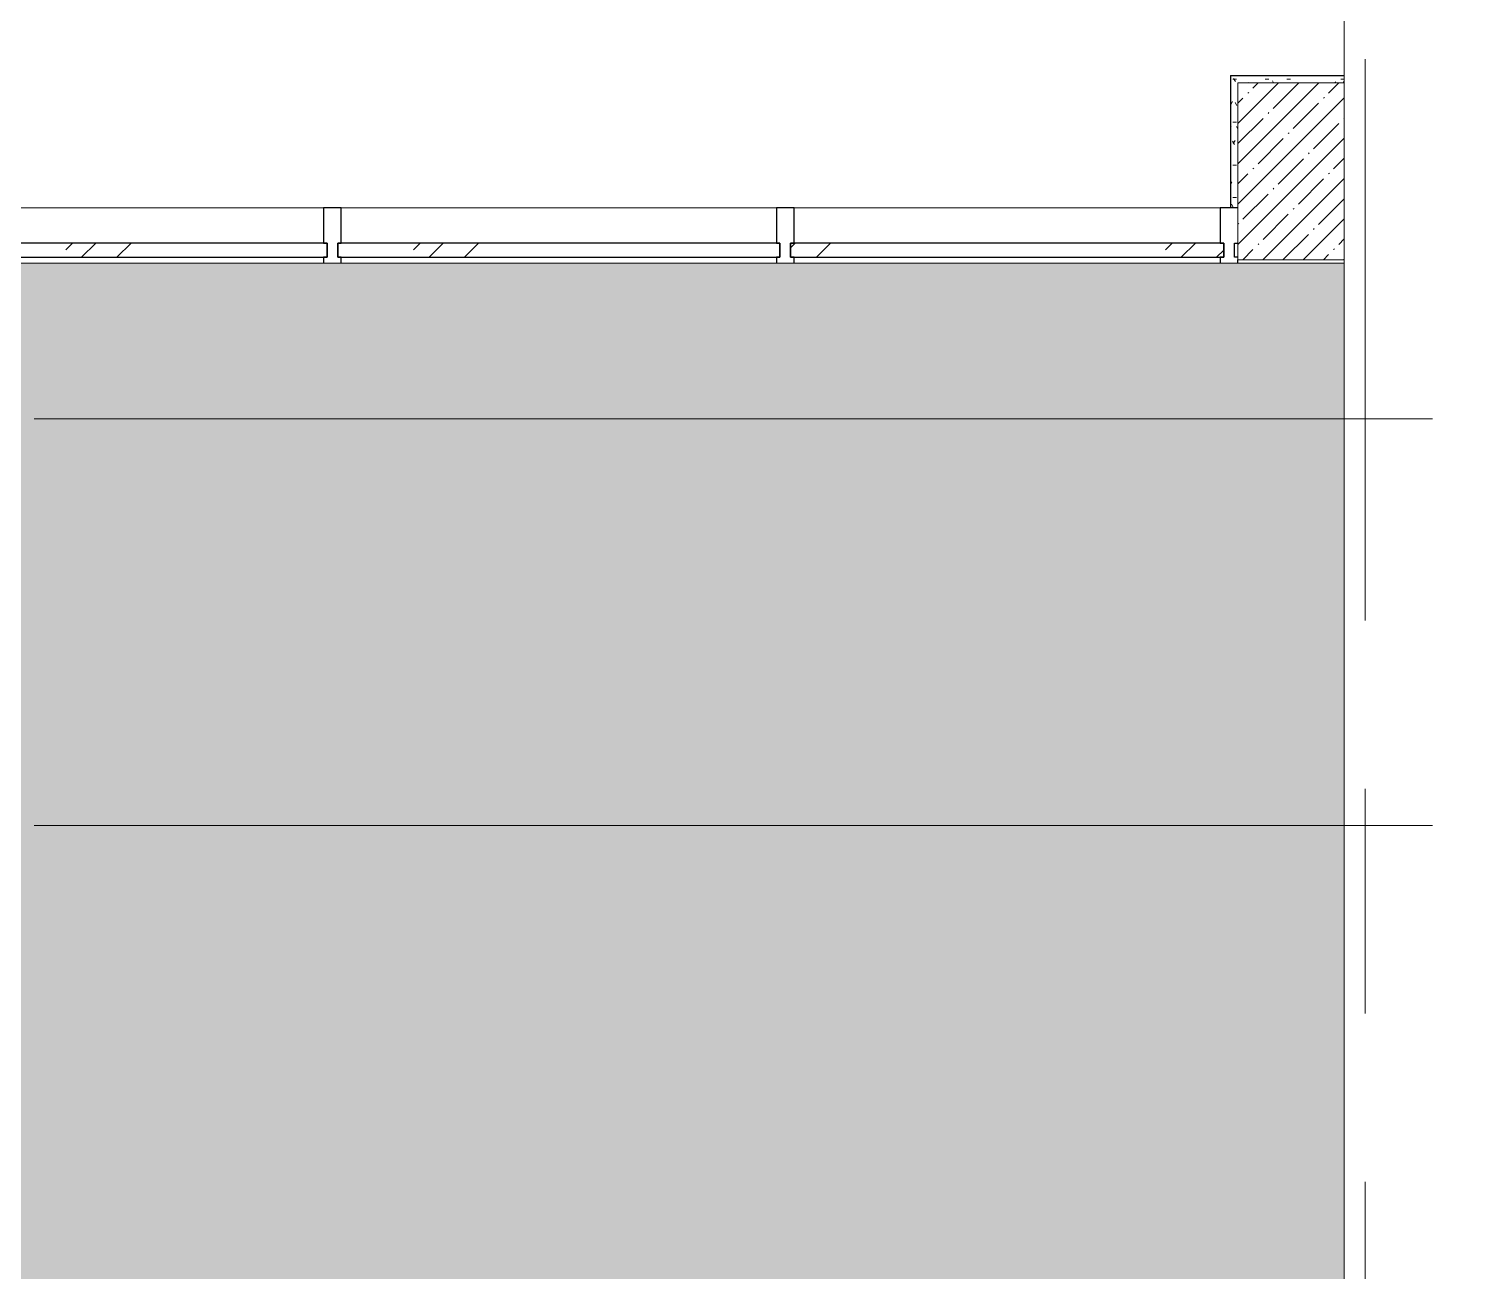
# Model space of a CAD drawing. Header units: millimetres. Extents: x 35111 to 235598, y -8553 to 29000.
# Drawn here: x 80781 to 84826, y 15740 to 19254 of the extents above; entities that cross this region are included whole.
import ezdxf

# ---------------------------------------------------------------- set-up
doc = ezdxf.new("R2010")
doc.units = ezdxf.units.MM
doc.linetypes.add('Осевая', pattern=[3175, 635, -476.25, 1587.5, -476.25])
for name, color, linetype, lineweight in [('A-DETL', 7, 'Continuous', 9), ('A-DETL-GENF', 7, 'Continuous', 9), ('A-GLAZ-CURT', 7, 'Continuous', 9), ('A-GLAZ-CURT-1', 7, 'Continuous', 25), ('A-GLAZ-CWMG', 7, 'Continuous', 9), ('A-GLAZ-CWMG-1', 7, 'Continuous', 25), ('I-WALL', 7, 'Continuous', 9), ('S-COLS', 7, 'Continuous', 9), ('Оси', 7, 'Continuous', 9), ('Оси-2', 7, 'Осевая', 9)]:
    doc.layers.add(name, color=color, linetype=linetype, lineweight=lineweight)
for name, color, linetype, lineweight, true_color in [('A-DETL-GENF-1', 7, 'Continuous', 9, 0xd4d4d4), ('A-WALL-1', 7, 'Continuous', 9, 0x3c3c3c), ('A-WALL-FNSH-1', 7, 'Continuous', 9, 0x3c3c3c)]:
    doc.layers.add(name, color=color, linetype=linetype, lineweight=lineweight, true_color=true_color)
pattern_1 = [(0, (0, 0), (121.92, 30.48), [10.058, -81.382, 10.058, -81.382, -487.68]), (0, (0, 0), (121.92, 30.48), [-182.88, 10.058, -172.822, 10.058, -81.382, -213.36]), (0, (0, 0), (121.92, 30.48), [-457.2, 10.058, -50.902, 10.058, -142.342]), (120, (45.72, 15.24), (-87.356454, 90.345817), [10.058, -81.382, 10.058, -81.382, -487.68]), (120, (45.72, 15.24), (-87.356454, 90.345817), [-182.88, 10.058, -172.822, 10.058, -81.382, -213.36]), (120, (45.72, 15.24), (-87.356454, 90.345817), [-457.2, 10.058, -50.902, 10.058, -142.342]), (240, (60.96, 76.2), (-34.563546, -120.825817), [10.058, -81.382, 10.058, -81.382, -487.68]), (240, (60.96, 76.2), (-34.563546, -120.825817), [-182.88, 10.058, -172.822, 10.058, -81.382, -213.36]), (240, (60.96, 76.2), (-34.563546, -120.825817), [-457.2, 10.058, -50.902, 10.058, -142.342])]

# ---------------------------------------------------------------- blocks, each defined once
blk = doc.blocks.new('BSC_Колонна _Прямоугольная - 500х500-V47-План размещения напольных электротехнических лючков и розеток 3 этажа в осях 12-23')
at = {"layer": 'S-COLS'}
h = blk.add_hatch(dxfattribs=at)
h.set_pattern_fill('FP_48', color=256, style=0, pattern_type=2)
h.set_pattern_definition([(45, (-84450, -18850), (-57.02463, 57.02463), []), (45, (-84392.975, -18850), (-57.02463, 57.02463), [100.806, -20.161, 3.353, -16.808])])
h.paths.add_polyline_path([(-250, -250), (50.7, -250), (50.7, 250), (-250, 250), (-250, -115.1)])
for p, q in [((50.7, 250), (-250, 250)), ((-250, 250), (-250, -250)), ((-250, -250), (50.7, -250))]:
    blk.add_line(p, q, dxfattribs=at)
blk = doc.blocks.new('Прямоугольный импост - Импост структурный с накладкой - 160мм-23618922-План размещения напольных электротехнических лючков и розеток 3 этажа в осях 12-23')
at = {"layer": 'A-GLAZ-CWMG-1'}
for p, q in [((-50, 0), (-50, 17)), ((-40, 0), (-50, 0)), ((-40, -40), (-40, 0)), ((0, 0), (-10, 0)), ((-10, 0), (-10, -40)), ((0, 17), (0, 7)), ((-50, -140), (-50, -40)), ((-50, -40), (-40, -40)), ((-10, -40), (0, -40)), ((0, -140), (-50, -140))]:
    blk.add_line(p, q, dxfattribs=at)
blk = doc.blocks.new('Системная панель - Стекло - 40мм-V50-План размещения напольных электротехнических лючков и розеток 3 этажа в осях 12-23')
at = {"layer": 'A-GLAZ-CURT'}
h = blk.add_hatch(dxfattribs=at)
h.set_pattern_fill('FP_57', color=256, style=0, pattern_type=2)
h.set_pattern_definition([(45, (-83647.5, -18507), (-282.8427, 282.8427), [200, -600]), (45, (-83847.5, -18607), (-282.8427, 282.8427), [600, -200]), (45, (-83447.5, -18707), (-282.8427, 282.8427), [200, -600])])
h.paths.add_polyline_path([(612.5, 0), (612.5, 40), (-612.5, 40), (-612.5, 0)])
at = {"layer": 'A-GLAZ-CURT-1'}
for p, q in [((612.5, 40), (-612.5, 40)), ((-612.5, 40), (-612.5, 0)), ((612.5, 0), (612.5, 40)), ((-612.5, 0), (612.5, 0))]:
    blk.add_line(p, q, dxfattribs=at)
blk = doc.blocks.new('Прямоугольный импост - Импост структурный с накладкой - 160мм-23562040-План размещения напольных электротехнических лючков и розеток 3 этажа в осях 12-23')
at = {"layer": 'A-GLAZ-CWMG'}
blk.add_line((80335, 18747), (79130, 18747), dxfattribs=at)
blk = doc.blocks.new('Прямоугольный импост - Импост структурный с накладкой - 160мм-23618920-План размещения напольных электротехнических лючков и розеток 3 этажа в осях 12-23')
at = {"layer": 'A-GLAZ-CWMG-1'}
for p, q in [((-25, 0), (-25, 17)), ((-15, 0), (-25, 0)), ((-15, -40), (-15, 0)), ((25, 0), (15, 0)), ((15, 0), (15, -40)), ((25, 17), (25, 0)), ((-25, -140), (-25, -40)), ((-25, -40), (-15, -40)), ((15, -40), (25, -40)), ((25, -40), (25, -140)), ((25, -140), (-25, -140))]:
    blk.add_line(p, q, dxfattribs=at)
blk = doc.blocks.new('Системная панель - Стекло - 40мм-23618924-План размещения напольных электротехнических лючков и розеток 3 этажа в осях 12-23')
at = {"layer": 'A-GLAZ-CURT'}
h = blk.add_hatch(dxfattribs=at)
h.set_pattern_fill('FP_62', color=256, style=0, pattern_type=2)
h.set_pattern_definition([(45, (-82380, -18507), (-282.8427, 282.8427), [200, -600]), (45, (-82580, -18607), (-282.8427, 282.8427), [600, -200]), (45, (-82180, -18707), (-282.8427, 282.8427), [200, -600])])
h.paths.add_polyline_path([(625, 0), (625, 40), (-625, 40), (-625, 0), (-365.6, 0)])
at = {"layer": 'A-GLAZ-CURT-1'}
for p, q in [((625, 40), (-625, 40)), ((-625, 40), (-625, 0)), ((-625, 0), (625, 0)), ((625, 0), (625, 40))]:
    blk.add_line(p, q, dxfattribs=at)
blk = doc.blocks.new('Прямоугольный импост - Импост структурный с накладкой - 160мм-22751478-План размещения напольных электротехнических лючков и розеток 3 этажа в осях 12-23')
at = {"layer": 'A-GLAZ-CWMG'}
blk.add_line((82895, 18747), (81665, 18747), dxfattribs=at)
blk = doc.blocks.new('Системная панель - Стекло - 40мм-V61-План размещения напольных электротехнических лючков и розеток 3 этажа в осях 12-23')
at = {"layer": 'A-GLAZ-CURT'}
h = blk.add_hatch(dxfattribs=at)
h.set_pattern_fill('FP_63', color=256, style=0, pattern_type=2)
h.set_pattern_definition([(45, (-81100, -18507), (-282.8427, 282.8427), [200, -600]), (45, (-81300, -18607), (-282.8427, 282.8427), [600, -200]), (45, (-80900, -18707), (-282.8427, 282.8427), [200, -600])])
h.paths.add_polyline_path([(625, 0), (625, 40), (-625, 40), (-625, 0)])
at = {"layer": 'A-GLAZ-CURT-1'}
for p, q in [((625, 40), (-625, 40)), ((-625, 40), (-625, 0)), ((-625, 0), (625, 0)), ((625, 0), (625, 40))]:
    blk.add_line(p, q, dxfattribs=at)
blk = doc.blocks.new('DET_L_Линия разрыва - М100-V187-План размещения напольных электротехнических лючков и розеток 3 этажа в осях 12-23')
at = {"layer": 'A-DETL-GENF'}
blk.add_line((24074.2, 0), (12339.9, 0), dxfattribs=at)

msp = doc.modelspace()

# ---------------------------------------------------------------- hatches: boundary and pattern name
at = {"layer": 'A-DETL-GENF-1'}
h = msp.add_hatch(color=256, dxfattribs=at)
h.paths.add_polyline_path([(79002.7, -258), (84826.2, -258), (84826.2, 3300), (75858, 3300), (75858, -258), (76090.9, -258)])
h.paths.add_polyline_path([(66560, 11900), (66560, 27358), (41910, 27358), (41910, 23858), (38510, 23858), (38510, 23799.7), (38742.7, 23799.7), (38742.7, 15358), (42380, 15358), (42380, 11900), (64444, 11900)])
h.paths.add_polyline_path([(81914.4, 15650), (84500.7, 15650), (84500.7, 18590), (74040, 18590), (74040, 15650), (79002.7, 15650)])
at = {"layer": 'I-WALL'}
h = msp.add_hatch(dxfattribs=at)
h.set_pattern_fill('FP_71', color=256, style=0, pattern_type=2)
h.set_pattern_definition(pattern_1)
h.paths.add_polyline_path([(84500.7, 19100), (84500.7, 19120), (84180, 19120), (84180, 19100), (84200, 19100)])
h = msp.add_hatch(dxfattribs=at)
h.set_pattern_fill('FP_71', color=256, style=0, pattern_type=2)
h.set_pattern_definition(pattern_1)
h.paths.add_polyline_path([(84200, 18747), (84200, 19100), (84180, 19100), (84180, 18747)])

# ---------------------------------------------------------------- linework, layer by layer
at = {"layer": 'A-DETL'}
msp.add_line((84500.7, 18590), (74040, 18590), dxfattribs=at)
at = {"layer": 'A-WALL-1'}
for p, q in [((84500.7, 19120), (84180, 19120)), ((84180, 19120), (84180, 18747)), ((84180, 18747), (84200, 18747))]:
    msp.add_line(p, q, dxfattribs=at)
at = {"layer": 'A-WALL-FNSH-1'}
for p, q in [((84500.7, 19121), (84179, 19121)), ((84179, 19121), (84179, 18747)), ((84179, 18747), (84180, 18747))]:
    msp.add_line(p, q, dxfattribs=at)
at = {"layer": 'Оси'}
for p, q in [((82250, 18150), (84750, 18150)), ((82250, 17000), (84750, 17000))]:
    msp.add_line(p, q, dxfattribs=at)
at = {"layer": 'Оси-2'}
for p, q in [((84560, 593.7), (84560, 24850)), ((38410.7, 18150), (82250, 18150)), ((38410.7, 17000), (82250, 17000))]:
    msp.add_line(p, q, dxfattribs=at)

# ---------------------------------------------------------------- block references
at = {"layer": 'A-DETL-GENF', "rotation": 90.00000000000031}
msp.add_blockref('DET_L_Линия разрыва - М100-V187-План размещения напольных электротехнических лючков и розеток 3 этажа в осях 12-23', (84500.7, 3301.1), dxfattribs=at)
at = {"layer": 'A-GLAZ-CURT'}
for name, p in [('Системная панель - Стекло - 40мм-V61-План размещения напольных электротехнических лючков и розеток 3 этажа в осях 12-23', (81000, 18607)), ('Системная панель - Стекло - 40мм-23618924-План размещения напольных электротехнических лючков и розеток 3 этажа в осях 12-23', (82280, 18607)), ('Системная панель - Стекло - 40мм-V50-План размещения напольных электротехнических лючков и розеток 3 этажа в осях 12-23', (83547.5, 18607))]:
    msp.add_blockref(name, p, dxfattribs=at)
at = {"layer": 'A-GLAZ-CWMG'}
for name, p in [('Прямоугольный импост - Импост структурный с накладкой - 160мм-22751478-План размещения напольных электротехнических лючков и розеток 3 этажа в осях 12-23', (-1280, 0)), ('Прямоугольный импост - Импост структурный с накладкой - 160мм-22751478-План размещения напольных электротехнических лючков и розеток 3 этажа в осях 12-23', (0, 0)), ('Прямоугольный импост - Импост структурный с накладкой - 160мм-23562040-План размещения напольных электротехнических лючков и розеток 3 этажа в осях 12-23', (3815, 0))]:
    msp.add_blockref(name, p, dxfattribs=at)
at = {"layer": 'A-GLAZ-CWMG', "extrusion": (0, 0, -1), "rotation": 180}
for name, p in [('Прямоугольный импост - Импост структурный с накладкой - 160мм-23618920-План размещения напольных электротехнических лючков и розеток 3 этажа в осях 12-23', (-81640, 18607)), ('Прямоугольный импост - Импост структурный с накладкой - 160мм-23618920-План размещения напольных электротехнических лючков и розеток 3 этажа в осях 12-23', (-82920, 18607)), ('Прямоугольный импост - Импост структурный с накладкой - 160мм-23618922-План размещения напольных электротехнических лючков и розеток 3 этажа в осях 12-23', (-84200, 18607))]:
    msp.add_blockref(name, p, dxfattribs=at)
at = {"layer": 'S-COLS'}
msp.add_blockref('BSC_Колонна _Прямоугольная - 500х500-V47-План размещения напольных электротехнических лючков и розеток 3 этажа в осях 12-23', (84450, 18850), dxfattribs=at)

doc.saveas('drawing.dxf')
